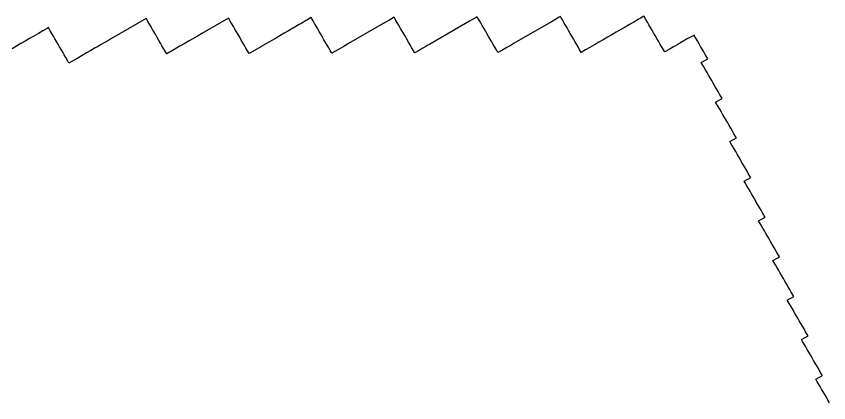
# Model space of a CAD drawing. Extents: x 325010 to 598009, y 7224244 to 7546188.
# Drawn here: x 429252 to 446626, y 7499434 to 7507703 of the extents above; entities that cross this region are included whole.
import ezdxf

# ---------------------------------------------------------------- set-up
doc = ezdxf.new("R2010")
doc.units = 0
doc.layers.add('R', color=7, linetype='Continuous')

msp = doc.modelspace()

# ---------------------------------------------------------------- linework, layer by layer
at = {"layer": 'R'}
msp.add_lwpolyline([(446642, 7499434), (446609, 7499492), (446575, 7499550), (446541, 7499609), (446508, 7499667), (446474, 7499725), (446440, 7499783), (446407, 7499841), (446373, 7499899), (446352, 7499936), (446445, 7499990), (446490, 7500016), (446472, 7500048), (446438, 7500106), (446404, 7500165), (446370, 7500223), (446337, 7500281), (446303, 7500340), (446269, 7500398), (446235, 7500456), (446202, 7500515), (446168, 7500573), (446134, 7500631), (446100, 7500690), (446067, 7500748), (446046, 7500784), (446183, 7500864), (446165, 7500895), (446131, 7500953), (446098, 7501012), (446064, 7501070), (446030, 7501128), (445996, 7501187), (445963, 7501245), (445929, 7501303), (445896, 7501361), (445862, 7501419), (445828, 7501478), (445794, 7501536), (445761, 7501594), (445740, 7501630), (445877, 7501710), (445858, 7501742), (445825, 7501801), (445791, 7501859), (445757, 7501917), (445724, 7501975), (445690, 7502033), (445656, 7502092), (445623, 7502150), (445589, 7502208), (445556, 7502266), (445522, 7502324), (445488, 7502382), (445455, 7502440), (445434, 7502476), (445539, 7502537), (445571, 7502556), (445552, 7502589), (445519, 7502648), (445485, 7502706), (445451, 7502764), (445418, 7502822), (445384, 7502881), (445350, 7502939), (445316, 7502997), (445283, 7503055), (445249, 7503114), (445215, 7503172), (445182, 7503230), (445148, 7503288), (445127, 7503325), (445264, 7503404), (445246, 7503436), (445212, 7503494), (445179, 7503553), (445145, 7503611), (445111, 7503669), (445077, 7503728), (445044, 7503786), (445010, 7503844), (444976, 7503903), (444943, 7503961), (444909, 7504019), (444875, 7504077), (444841, 7504136), (444820, 7504172), (444958, 7504252), (444940, 7504283), (444906, 7504341), (444873, 7504400), (444839, 7504458), (444805, 7504516), (444771, 7504575), (444737, 7504633), (444704, 7504692), (444670, 7504750), (444636, 7504809), (444602, 7504867), (444569, 7504925), (444535, 7504983), (444514, 7505020), (444651, 7505099), (444633, 7505131), (444599, 7505189), (444566, 7505247), (444532, 7505305), (444498, 7505363), (444465, 7505421), (444431, 7505480), (444397, 7505538), (444364, 7505596), (444330, 7505654), (444296, 7505713), (444263, 7505771), (444229, 7505829), (444208, 7505866), (444345, 7505945), (444327, 7505977), (444293, 7506036), (444259, 7506094), (444226, 7506152), (444192, 7506210), (444158, 7506268), (444125, 7506327), (444091, 7506385), (444057, 7506443), (444023, 7506502), (443990, 7506559), (443956, 7506618), (443923, 7506676), (443901, 7506713), (444039, 7506792), (444020, 7506824), (443987, 7506882), (443953, 7506941), (443919, 7506999), (443885, 7507057), (443852, 7507116), (443818, 7507174), (443784, 7507232), (443751, 7507290), (443745, 7507301), (443681, 7507264), (443587, 7507210), (443493, 7507155), (443399, 7507101), (443305, 7507047), (443212, 7506993), (443118, 7506938), (443084, 7506996), (443050, 7507055), (443017, 7507113), (442983, 7507171), (442949, 7507229), (442916, 7507288), (442882, 7507346), (442849, 7507404), (442815, 7507462), (442781, 7507520), (442748, 7507578), (442714, 7507636), (442680, 7507694), (442675, 7507703), (442603, 7507661), (442553, 7507632), (442460, 7507578), (442366, 7507524), (442272, 7507470), (442178, 7507416), (442084, 7507362), (441990, 7507308), (441897, 7507253), (441803, 7507199), (441709, 7507145), (441615, 7507091), (441521, 7507037), (441428, 7506983), (441334, 7506929), (441300, 7506987), (441266, 7507045), (441233, 7507104), (441199, 7507162), (441165, 7507220), (441132, 7507278), (441098, 7507337), (441064, 7507395), (441031, 7507453), (440997, 7507511), (440963, 7507570), (440930, 7507628), (440896, 7507686), (440890, 7507696), (440863, 7507680), (440770, 7507626), (440676, 7507572), (440583, 7507518), (439902, 7507126), (439834, 7507086), (439741, 7507032), (439647, 7506978), (439553, 7506924), (439520, 7506982), (439486, 7507040), (439453, 7507098), (439419, 7507156), (439385, 7507214), (439352, 7507272), (439318, 7507331), (439285, 7507389), (439251, 7507447), (439217, 7507505), (439184, 7507563), (439150, 7507621), (439116, 7507679), (439110, 7507690), (439088, 7507677), (438995, 7507623), (438946, 7507595), (438244, 7507189), (438088, 7507099), (438056, 7507081), (438008, 7507054), (437931, 7507010), (437868, 7506973), (437774, 7506919), (437741, 7506977), (437707, 7507035), (437674, 7507093), (437640, 7507151), (437607, 7507209), (437573, 7507267), (437539, 7507325), (437506, 7507383), (437472, 7507441), (437439, 7507499), (437405, 7507557), (437372, 7507615), (437338, 7507673), (437334, 7507680), (437312, 7507667), (437218, 7507613), (437150, 7507574), (436360, 7507118), (436282, 7507073), (436254, 7507057), (436001, 7506911), (435967, 7506969), (435934, 7507027), (435900, 7507085), (435867, 7507143), (435833, 7507201), (435800, 7507258), (435766, 7507316), (435733, 7507374), (435699, 7507432), (435666, 7507490), (435632, 7507548), (435599, 7507605), (435565, 7507663), (435560, 7507673), (435481, 7507627), (435451, 7507609), (435357, 7507555), (435301, 7507523), (435175, 7507451), (435169, 7507447), (435075, 7507393), (434981, 7507339), (434888, 7507284), (434794, 7507230), (434700, 7507176), (434606, 7507122), (434512, 7507068), (434496, 7507059), (434230, 7506906), (434197, 7506964), (434164, 7507021), (434130, 7507079), (434097, 7507137), (434063, 7507194), (434030, 7507252), (433997, 7507310), (433963, 7507367), (433930, 7507425), (433897, 7507483), (433863, 7507540), (433830, 7507598), (433796, 7507656), (433792, 7507663), (433224, 7507335), (433218, 7507331), (433125, 7507277), (433031, 7507223), (432937, 7507169), (432844, 7507115), (432750, 7507061), (432717, 7507042), (432469, 7506899), (432436, 7506957), (432403, 7507014), (432369, 7507072), (432336, 7507130), (432303, 7507187), (432269, 7507245), (432236, 7507302), (432203, 7507360), (432169, 7507417), (432136, 7507475), (432103, 7507533), (432069, 7507590), (432036, 7507648), (432032, 7507654), (431287, 7507224), (431223, 7507187), (431129, 7507133), (431057, 7507092), (430988, 7507052), (430942, 7507025), (430848, 7506971), (430755, 7506917), (430661, 7506863), (430568, 7506809), (430474, 7506755), (430380, 7506702), (430347, 7506759), (430314, 7506817), (430280, 7506874), (430247, 7506932), (430214, 7506989), (430180, 7507047), (430147, 7507104), (430114, 7507161), (430081, 7507219), (430047, 7507276), (430014, 7507334), (429981, 7507391), (429948, 7507448), (429942, 7507459), (429913, 7507442), (429819, 7507388), (429726, 7507333), (429632, 7507279), (429538, 7507225), (429444, 7507171), (429351, 7507117), (429257, 7507063), (429163, 7507009)], dxfattribs=at)

doc.saveas('drawing.dxf')
